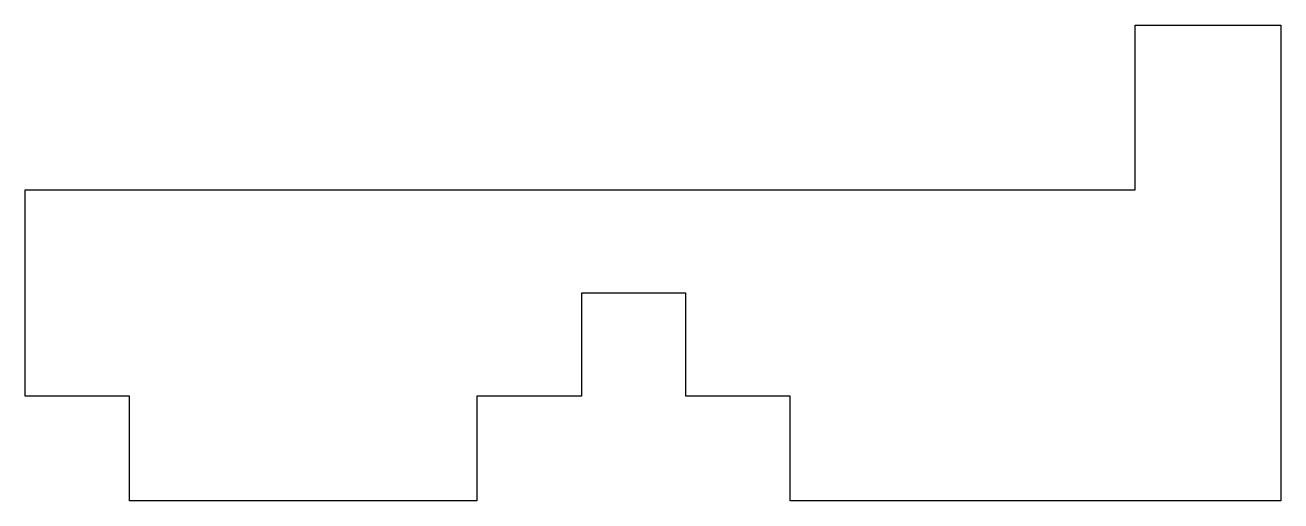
# Model space of a CAD drawing. Header units: millimetres. Extents: x -20 to 18.2, y -34.3 to -19.9.
import ezdxf

# ---------------------------------------------------------------- set-up
doc = ezdxf.new("R2010")
doc.units = ezdxf.units.MM
doc.layers.get('0').update_dxf_attribs({"linetype": 'CONTINUOUS'})

msp = doc.modelspace()

# ---------------------------------------------------------------- linework, layer by layer
msp.add_lwpolyline([(-3.09, -28.039), (-3.09, -31.175), (-6.265, -31.175), (-6.265, -34.35), (-16.825, -34.35), (-16.825, -31.175), (-20, -31.175), (-20, -24.903), (13.748, -24.903), (13.748, -19.903), (18.175, -19.903), (18.175, -34.35), (3.26, -34.35), (3.26, -31.175), (0.085, -31.175), (0.085, -28.039)], close=True)

doc.saveas('drawing.dxf')
